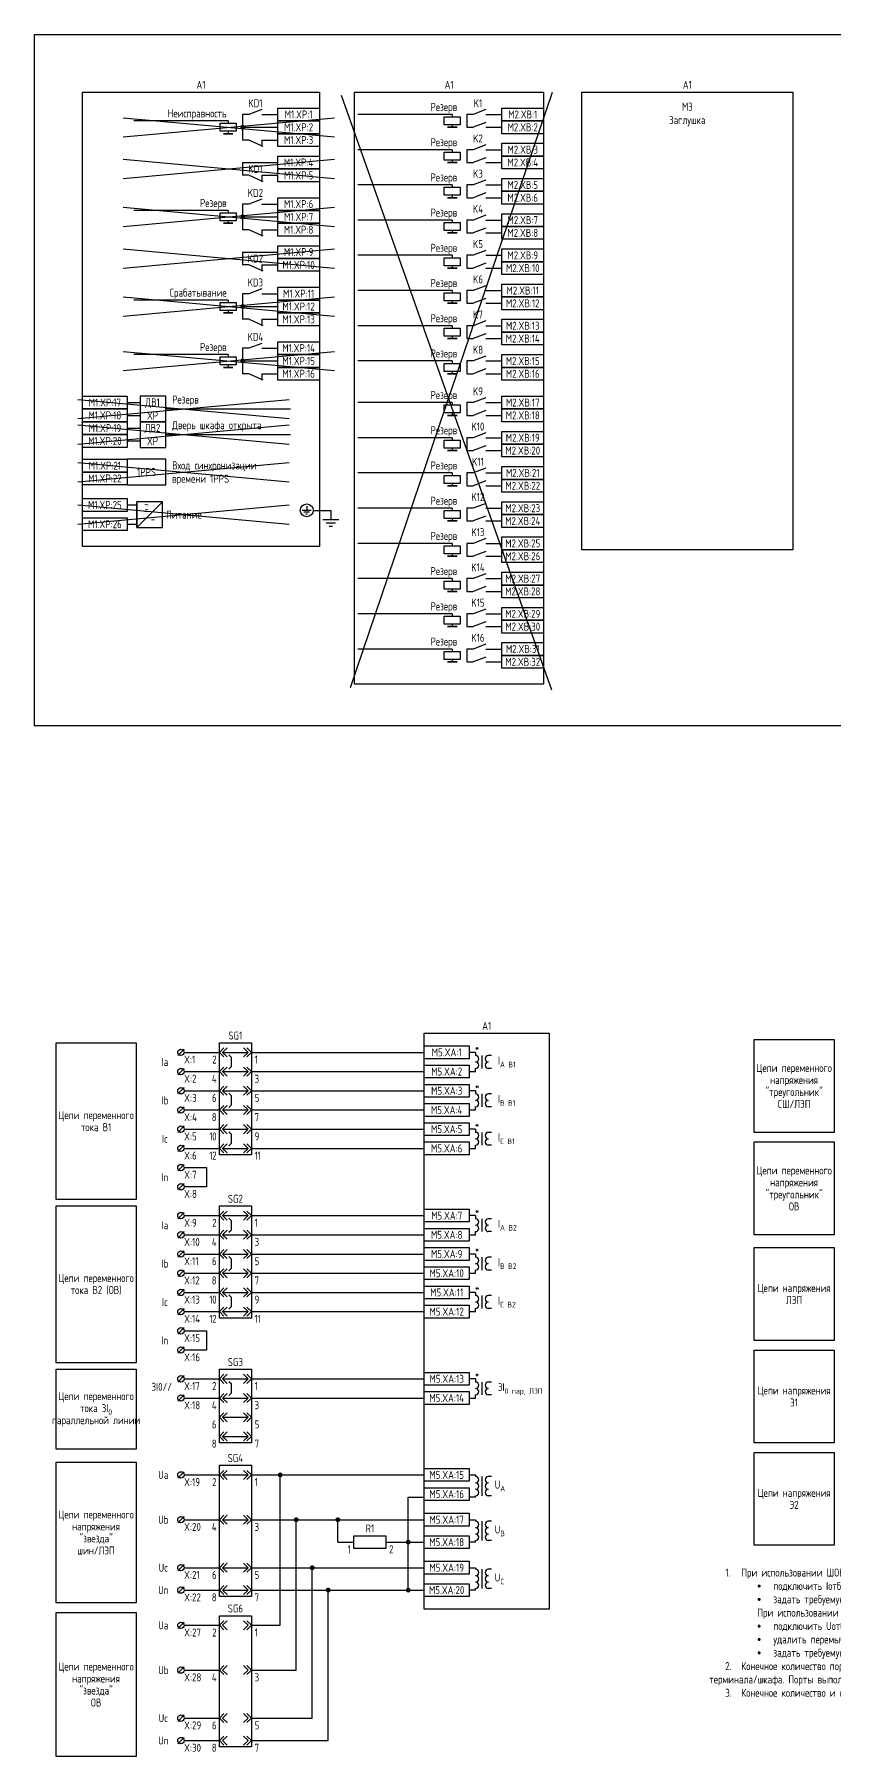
# Model space of a CAD drawing. Header units: millimetres. Extents: x -606 to 1525, y 17 to 584.
# Drawn here: x 19 to 269, y 46 to 584 of the extents above; entities that cross this region are included whole.
import ezdxf

# ---------------------------------------------------------------- set-up
doc = ezdxf.new("R2010")
doc.units = ezdxf.units.MM
doc.styles.add('Gost_type_A', font='GOST_A.TTF')

# ---------------------------------------------------------------- blocks, each defined once
blk = doc.blocks.new('БИ_разъем')
for p, q in [((0, 0), (1.41, 1.41)), ((0, 0), (1.41, 1.41)), ((0, 0), (1.41, -1.41)), ((0, 0), (1.41, -1.41)), ((1, 0), (2.41, 1.41)), ((1, 0), (2.41, -1.41)), ((1, 0), (9, 0)), ((9, 0), (7.59, 1.41)), ((9, 0), (7.59, -1.41)), ((10, 0), (8.59, 1.41)), ((10, 0), (8.59, 1.41)), ((10, 0), (8.59, -1.41)), ((10, 0), (8.59, -1.41))]:
    blk.add_line(p, q)
blk = doc.blocks.new('БИ_перемычка')
for p, q in [((2.97, -0.79), (3.67, -1.5)), ((2.97, -5.21), (3.67, -4.5)), ((3.67, -1.5), (3.67, -4.5))]:
    blk.add_line(p, q)
blk = doc.blocks.new('POINT')
at = {"const_width": 0.75}
blk.add_lwpolyline([(-0.375, 0, 1), (0.375, 0, 1)], format="xyb", close=True, dxfattribs=at)
blk = doc.blocks.new('БИ_разъем_холост')
for p, q in [((0, 0), (1.41, 1.41)), ((0, 0), (1.41, 1.41)), ((0, 0), (1.41, -1.41)), ((0, 0), (1.41, -1.41)), ((1, 0), (2.41, 1.41)), ((1, 0), (2.41, 1.41)), ((1, 0), (2.41, -1.41)), ((1, 0), (2.41, -1.41)), ((9, 0), (7.59, 1.41)), ((9, 0), (7.59, 1.41)), ((9, 0), (7.59, -1.41)), ((9, 0), (7.59, -1.41)), ((10, 0), (8.59, 1.41)), ((10, 0), (8.59, 1.41)), ((10, 0), (8.59, -1.41)), ((10, 0), (8.59, -1.41))]:
    blk.add_line(p, q)

msp = doc.modelspace()

# ---------------------------------------------------------------- linework, layer by layer
at = {"color": 114, "true_color": 0x139b48}
for p, q in [((115, 565), (180.68, 379.24)), ((118, 380), (181, 566)), ((47, 545), (113, 539)), ((47, 539), (113, 545)), ((47, 530), (113, 524)), ((47, 524), (113, 530)), ((47, 517), (113, 511)), ((47, 511), (113, 517)), ((32.78, 470), (98.78, 464)), ((32.78, 464), (98.78, 470)), ((32.78, 450.28), (98.78, 444.28)), ((32.78, 444.28), (98.78, 450.28))]:
    msp.add_line(p, q, dxfattribs=at)
at = {"ltscale": 4.32}
for p, q in [((90.25, 560.5), (86.25, 559)), ((160.25, 560.5), (156.25, 559)), ((160.25, 556.5), (156.25, 555)), ((90.64, 549), (86.25, 551)), ((160.25, 549.5), (156.25, 548)), ((160.25, 545.5), (156.25, 544)), ((90.64, 538), (86.25, 540)), ((160.25, 538.5), (156.25, 537)), ((160.25, 534.5), (156.25, 533)), ((90.25, 532.5), (86.25, 531)), ((160.25, 527.5), (156.25, 526)), ((90.64, 521), (86.25, 523)), ((160.25, 523.5), (156.25, 522)), ((160.25, 516.5), (156.25, 515)), ((90.64, 510), (86.25, 512)), ((160.25, 512.5), (156.25, 511)), ((90.25, 504.5), (86.25, 503)), ((160.25, 505.5), (156.25, 504)), ((160.25, 501.5), (156.25, 500)), ((90.64, 493), (86.25, 495)), ((160.25, 494.5), (156.25, 493)), ((160.25, 490.5), (156.25, 489)), ((90.25, 487.5), (86.25, 486)), ((160.25, 483.5), (156.25, 482)), ((160.25, 479.5), (156.25, 478)), ((90.64, 476), (86.25, 478)), ((160.25, 470.5), (156.25, 469)), ((160.25, 466.5), (156.25, 465)), ((160.25, 459.5), (156.25, 458)), ((160.25, 455.5), (156.25, 454)), ((160.25, 448.5), (156.25, 447)), ((160.25, 444.5), (156.25, 443)), ((104.28, 436.6), (104.28, 435.32)), ((160.25, 437.5), (156.25, 436)), ((105.7, 435.32), (102.86, 435.32)), ((105.14, 434.75), (103.43, 434.75)), ((104.57, 434.18), (104, 434.18)), ((114.32, 432.32), (109.32, 432.32)), ((113.32, 431.32), (110.32, 431.32)), ((111.82, 435.32), (111.82, 432.32)), ((160.25, 433.5), (156.25, 432)), ((112.32, 430.32), (111.32, 430.32)), ((160.25, 426.5), (156.25, 425)), ((160.25, 422.5), (156.25, 421)), ((160.25, 415.5), (156.25, 414)), ((160.25, 411.5), (156.25, 410)), ((160.25, 404.5), (156.25, 403)), ((160.25, 400.5), (156.25, 399)), ((160.25, 393.5), (156.25, 392)), ((160.25, 389.5), (156.25, 388))]:
    msp.add_line(p, q, dxfattribs=at)
at = {"color": 6}
for p, q in [((47, 558), (113, 552)), ((47, 552), (113, 558)), ((47, 502), (113, 496)), ((47, 496), (113, 502)), ((47, 485), (113, 479)), ((47, 479), (113, 485)), ((32.78, 462), (98.78, 456)), ((32.78, 456), (98.78, 462)), ((32.78, 437), (98.78, 431)), ((32.78, 431), (98.78, 437))]:
    msp.add_line(p, q, dxfattribs=at)
for p, q in [((79.75, 557), (50.25, 557)), ((79.75, 557), (79.75, 556.25)), ((149.75, 559), (120.25, 559)), ((149.75, 559), (149.75, 558.25)), ((149.75, 555.75), (149.75, 555)), ((79.75, 553.75), (79.75, 553)), ((90.25, 551), (90.25, 549)), ((84.25, 544), (84.25, 540)), ((149.75, 548), (120.25, 548)), ((149.75, 548), (149.75, 547.25)), ((149.75, 544.75), (149.75, 544)), ((90.25, 540), (90.25, 538)), ((149.75, 537), (120.25, 537)), ((149.75, 537), (149.75, 536.25)), ((149.75, 533.75), (149.75, 533)), ((79.75, 529), (50.25, 529)), ((79.75, 529), (79.75, 528.25)), ((79.75, 525.75), (79.75, 525)), ((90.25, 523), (90.25, 521)), ((149.75, 526), (120.25, 526)), ((149.75, 526), (149.75, 525.25)), ((149.75, 522.75), (149.75, 522)), ((84.25, 516), (84.25, 512)), ((90.25, 512), (90.25, 510)), ((149.75, 515), (120.25, 515)), ((149.75, 515), (149.75, 514.25)), ((149.75, 511.75), (149.75, 511)), ((79.75, 501), (50.25, 501)), ((79.75, 501), (79.75, 500.25)), ((149.75, 504), (120.25, 504)), ((149.75, 504), (149.75, 503.25)), ((149.75, 500.75), (149.75, 500)), ((79.75, 497.75), (79.75, 497)), ((90.25, 495), (90.25, 493)), ((149.75, 493), (120.25, 493)), ((149.75, 493), (149.75, 492.25)), ((149.75, 489.75), (149.75, 489)), ((79.75, 484), (50.25, 484)), ((79.75, 484), (79.75, 483.25)), ((79.75, 480.75), (79.75, 480)), ((149.75, 482), (120.25, 482)), ((149.75, 482), (149.75, 481.25)), ((90.25, 478), (90.25, 476)), ((149.75, 478.75), (149.75, 478)), ((48.25, 469), (52.25, 469)), ((149.75, 469), (120.25, 469)), ((149.75, 469), (149.75, 468.25)), ((48.25, 465), (52.25, 465)), ((60.25, 467), (99.25, 467)), ((149.75, 465.75), (149.75, 465)), ((48.25, 461), (52.25, 461)), ((60.25, 459), (99.25, 459)), ((149.75, 458), (120.25, 458)), ((149.75, 458), (149.75, 457.25)), ((48.25, 457), (52.25, 457)), ((149.75, 454.75), (149.75, 454)), ((149.75, 447), (120.25, 447)), ((149.75, 447), (149.75, 446.25)), ((149.75, 443.75), (149.75, 443)), ((51.25, 430), (51.25, 438)), ((51.25, 430), (59.25, 438)), ((149.75, 436), (120.25, 436)), ((149.75, 436), (149.75, 435.25)), ((106.3, 435.32), (111.82, 435.32)), ((149.75, 432.75), (149.75, 432)), ((149.75, 425), (120.25, 425)), ((149.75, 425), (149.75, 424.25)), ((149.75, 421.75), (149.75, 421)), ((149.75, 414), (120.25, 414)), ((149.75, 414), (149.75, 413.25)), ((149.75, 410.75), (149.75, 410)), ((149.75, 403), (120.25, 403)), ((149.75, 403), (149.75, 402.25)), ((149.75, 399.75), (149.75, 399)), ((149.75, 392), (120.25, 392)), ((149.75, 392), (149.75, 391.25)), ((149.75, 388.75), (149.75, 388)), ((66, 267), (64, 265)), ((157, 266), (155, 266)), ((66, 261), (64, 259)), ((155, 260), (157, 260)), ((66, 255), (64, 253)), ((157, 254), (155, 254)), ((66, 249), (64, 247)), ((155, 248), (157, 248)), ((66, 243), (64, 241)), ((66, 237), (64, 235)), ((157, 242), (155, 242)), ((155, 236), (157, 236)), ((66, 231), (64, 229)), ((66, 225), (64, 223)), ((66, 216), (64, 214)), ((66, 210), (64, 208)), ((157, 215), (155, 215)), ((155, 209), (157, 209)), ((66, 204), (64, 202)), ((157, 203), (155, 203)), ((66, 198), (64, 196)), ((155, 197), (157, 197)), ((66, 192), (64, 190)), ((157, 191), (155, 191)), ((66, 186), (64, 184)), ((155, 185), (157, 185)), ((66, 180), (64, 178)), ((66, 174), (64, 172)), ((66, 165), (64, 163)), ((157, 164), (155, 164)), ((66, 159), (64, 157)), ((155, 158), (157, 158)), ((66, 135), (64, 133)), ((96, 87), (96, 134)), ((136, 98), (136, 127)), ((136, 127), (141, 127)), ((66, 121), (64, 119)), ((101, 73), (101, 120)), ((114, 113), (114, 120)), ((114, 113), (119, 113)), ((129, 113), (141, 113)), ((66, 106), (64, 104)), ((106, 58), (106, 105)), ((66, 99), (64, 97)), ((111, 51), (111, 98)), ((66, 88), (64, 86)), ((87, 87), (96, 87)), ((66, 74), (64, 72)), ((87, 73), (101, 73)), ((66, 59), (64, 57)), ((87, 58), (106, 58)), ((66, 52), (64, 50)), ((87, 51), (111, 51))]:
    msp.add_line(p, q)
at = {"ltscale": 1.08}
for p, q in [((86.25, 559), (84.25, 559)), ((84.25, 559), (84.25, 551)), ((84.25, 555), (95.25, 555)), ((90.25, 559), (95.25, 559)), ((156.25, 559), (154.25, 559)), ((154.25, 559), (154.25, 555)), ((154.25, 555), (156.25, 555)), ((160.25, 559), (165.25, 559)), ((160.25, 555), (165.25, 555)), ((86.25, 551), (84.25, 551)), ((90.25, 551), (95.25, 551)), ((84.25, 544), (95.25, 544)), ((156.25, 548), (154.25, 548)), ((154.25, 548), (154.25, 544)), ((154.25, 544), (156.25, 544)), ((160.25, 548), (165.25, 548)), ((160.25, 544), (165.25, 544)), ((86.25, 540), (84.25, 540)), ((90.25, 540), (95.25, 540)), ((156.25, 537), (154.25, 537)), ((154.25, 537), (154.25, 533)), ((154.25, 533), (156.25, 533)), ((160.25, 537), (165.25, 537)), ((160.25, 533), (165.25, 533)), ((86.25, 531), (84.25, 531)), ((84.25, 531), (84.25, 523)), ((90.25, 531), (95.25, 531)), ((84.25, 527), (95.25, 527)), ((86.25, 523), (84.25, 523)), ((90.25, 523), (95.25, 523)), ((156.25, 526), (154.25, 526)), ((154.25, 526), (154.25, 522)), ((154.25, 522), (156.25, 522)), ((160.25, 526), (165.25, 526)), ((160.25, 522), (165.25, 522)), ((84.25, 516), (95.25, 516)), ((86.25, 512), (84.25, 512)), ((90.25, 512), (95.25, 512)), ((156.25, 515), (154.25, 515)), ((154.25, 515), (154.25, 511)), ((160.25, 515), (165.25, 515)), ((154.25, 511), (156.25, 511)), ((160.25, 511), (165.25, 511)), ((86.25, 503), (84.25, 503)), ((84.25, 503), (84.25, 495)), ((90.25, 503), (95.25, 503)), ((156.25, 504), (154.25, 504)), ((154.25, 504), (154.25, 500)), ((160.25, 504), (165.25, 504)), ((84.25, 499), (95.25, 499)), ((86.25, 495), (84.25, 495)), ((90.25, 495), (95.25, 495)), ((154.25, 500), (156.25, 500)), ((160.25, 500), (165.25, 500)), ((156.25, 493), (154.25, 493)), ((154.25, 493), (154.25, 489)), ((160.25, 493), (165.25, 493)), ((86.25, 486), (84.25, 486)), ((84.25, 486), (84.25, 478)), ((90.25, 486), (95.25, 486)), ((154.25, 489), (156.25, 489)), ((160.25, 489), (165.25, 489)), ((84.25, 482), (95.25, 482)), ((156.25, 482), (154.25, 482)), ((154.25, 482), (154.25, 478)), ((160.25, 482), (165.25, 482)), ((86.25, 478), (84.25, 478)), ((90.25, 478), (95.25, 478)), ((154.25, 478), (156.25, 478)), ((160.25, 478), (165.25, 478)), ((156.25, 469), (154.25, 469)), ((154.25, 469), (154.25, 465)), ((160.25, 469), (165.25, 469)), ((154.25, 465), (156.25, 465)), ((160.25, 465), (165.25, 465)), ((156.25, 458), (154.25, 458)), ((154.25, 458), (154.25, 454)), ((160.25, 458), (165.25, 458)), ((154.25, 454), (156.25, 454)), ((160.25, 454), (165.25, 454)), ((156.25, 447), (154.25, 447)), ((154.25, 447), (154.25, 443)), ((160.25, 447), (165.25, 447)), ((154.25, 443), (156.25, 443)), ((160.25, 443), (165.25, 443)), ((156.25, 436), (154.25, 436)), ((154.25, 436), (154.25, 432)), ((160.25, 436), (165.25, 436)), ((154.25, 432), (156.25, 432)), ((160.25, 432), (165.25, 432)), ((156.25, 425), (154.25, 425)), ((154.25, 425), (154.25, 421)), ((154.25, 421), (156.25, 421)), ((160.25, 425), (165.25, 425)), ((160.25, 421), (165.25, 421)), ((156.25, 414), (154.25, 414)), ((154.25, 414), (154.25, 410)), ((154.25, 410), (156.25, 410)), ((160.25, 414), (165.25, 414)), ((160.25, 410), (165.25, 410)), ((156.25, 403), (154.25, 403)), ((154.25, 403), (154.25, 399)), ((154.25, 399), (156.25, 399)), ((160.25, 403), (165.25, 403)), ((160.25, 399), (165.25, 399)), ((156.25, 392), (154.25, 392)), ((154.25, 392), (154.25, 388)), ((154.25, 388), (156.25, 388)), ((160.25, 392), (165.25, 392)), ((160.25, 388), (165.25, 388))]:
    msp.add_line(p, q, dxfattribs=at)
at = {"ltscale": 4}
for p, q in [((48.25, 437), (51.25, 437)), ((48.25, 431), (51.25, 431)), ((157, 266), (157, 265)), ((157, 265.5), (157, 265)), ((159, 265), (159, 261)), ((159, 265), (159, 261)), ((162, 265), (161, 265)), ((162, 265), (161, 265)), ((157, 260), (157, 261)), ((162, 261), (161, 261)), ((162, 261), (161, 261)), ((157, 254), (157, 253)), ((157, 253.5), (157, 253)), ((159, 253), (159, 249)), ((159, 253), (159, 249)), ((162, 253), (161, 253)), ((162, 253), (161, 253)), ((157, 248), (157, 249)), ((162, 249), (161, 249)), ((162, 249), (161, 249)), ((157, 242), (157, 241)), ((157, 241.5), (157, 241)), ((157, 236), (157, 237)), ((159, 241), (159, 237)), ((159, 241), (159, 237)), ((162, 241), (161, 241)), ((162, 241), (161, 241)), ((162, 237), (161, 237)), ((162, 237), (161, 237)), ((157, 215), (157, 214)), ((157, 214.5), (157, 214)), ((157, 209), (157, 210)), ((159, 214), (159, 210)), ((159, 214), (159, 210)), ((162, 214), (161, 214)), ((162, 214), (161, 214)), ((162, 210), (161, 210)), ((162, 210), (161, 210)), ((157, 203), (157, 202)), ((157, 202.5), (157, 202)), ((159, 202), (159, 198)), ((159, 202), (159, 198)), ((162, 202), (161, 202)), ((162, 202), (161, 202)), ((157, 197), (157, 198)), ((162, 198), (161, 198)), ((162, 198), (161, 198)), ((157, 191), (157, 190)), ((157, 190.5), (157, 190)), ((159, 190), (159, 186)), ((159, 190), (159, 186)), ((162, 190), (161, 190)), ((162, 190), (161, 190)), ((157, 185), (157, 186)), ((162, 186), (161, 186)), ((162, 186), (161, 186)), ((157, 164), (157, 163)), ((157, 163.5), (157, 163)), ((159, 163), (159, 159)), ((159, 163), (159, 159)), ((162, 163), (161, 163)), ((162, 163), (161, 163)), ((157, 158), (157, 159)), ((162, 159), (161, 159)), ((162, 159), (161, 159)), ((155, 134), (157, 134)), ((157, 134), (157, 133.5)), ((157, 134), (157, 133.5)), ((159, 133.5), (159, 129.5)), ((159, 131.5), (159, 127.5)), ((162, 133.5), (161, 133.5)), ((157, 127), (155, 127)), ((157, 127), (157, 127.5)), ((162, 127.5), (161, 127.5)), ((155, 120), (157, 120)), ((157, 120), (157, 119.5)), ((157, 120), (157, 119.5)), ((159, 119.5), (159, 115.5)), ((162, 119.5), (161, 119.5)), ((157, 113), (155, 113)), ((157, 113), (157, 113.5)), ((159, 117.5), (159, 113.5)), ((162, 113.5), (161, 113.5)), ((155, 105), (157, 105)), ((157, 105), (157, 104.5)), ((157, 105), (157, 104.5)), ((159, 104.5), (159, 100.5)), ((159, 102.5), (159, 98.5)), ((162, 104.5), (161, 104.5)), ((157, 98), (155, 98)), ((157, 98), (157, 98.5)), ((162, 98.5), (161, 98.5))]:
    msp.add_line(p, q, dxfattribs=at)
at = {"lineweight": 25}
for p, q in [((66, 266), (77, 266)), ((87, 266), (141, 266)), ((66, 260), (76.83, 260)), ((87, 260), (141, 260)), ((66, 254), (76.83, 254)), ((87, 254), (141, 254)), ((66, 248), (76.83, 248)), ((87, 248), (141, 248)), ((66, 242), (76.83, 242)), ((87, 242), (141, 242)), ((66, 236), (76.83, 236)), ((87, 236), (141, 236)), ((66, 230), (73, 230)), ((73, 230), (73, 224)), ((73, 224), (66, 224)), ((66, 215), (77, 215)), ((87, 215), (141, 215)), ((66, 209), (76.83, 209)), ((87, 209), (141, 209)), ((66, 203), (76.83, 203)), ((87, 203), (141, 203)), ((66, 197), (76.83, 197)), ((87, 197), (141, 197)), ((66, 191), (76.83, 191)), ((87, 191), (141, 191)), ((66, 185), (76.83, 185)), ((87, 185), (141, 185)), ((66, 179), (73, 179)), ((73, 179), (73, 173)), ((73, 173), (66, 173)), ((66, 164), (77, 164)), ((87, 164), (141, 164)), ((66, 158), (77, 158)), ((87, 158), (141, 158)), ((66, 134), (77, 134)), ((87, 134), (141, 134)), ((66, 120), (77, 120)), ((87, 120), (141, 120)), ((66, 105), (77, 105)), ((87, 105), (141, 105)), ((66, 98), (77, 98)), ((87, 98), (141, 98)), ((66, 87), (77, 87)), ((66, 73), (77, 73)), ((66, 58), (77, 58)), ((66, 51), (77, 51))]:
    msp.add_line(p, q, dxfattribs=at)
for points in [[(19.25, 584), (576.32, 584), (576.32, 368), (19.25, 368)], [(34.25, 566), (108.25, 566), (108.25, 424), (34.25, 424)], [(119.25, 566), (178.25, 566), (178.25, 381), (119.25, 381)], [(190.15, 566), (256.15, 566), (256.15, 423), (190.15, 423)], [(95.25, 561), (108.25, 561), (108.25, 557), (95.25, 557)], [(165.25, 561), (178.25, 561), (178.25, 557), (165.25, 557)], [(82.25, 556.25), (82.25, 553.75), (77.25, 553.75), (77.25, 556.25)], [(95.25, 557), (108.25, 557), (108.25, 553), (95.25, 553)], [(152.25, 558.25), (152.25, 555.75), (147.25, 555.75), (147.25, 558.25)], [(151.25, 555), (148.25, 555)], [(165.25, 557), (178.25, 557), (178.25, 553), (165.25, 553)], [(81.25, 553), (78.25, 553)], [(95.25, 553), (108.25, 553), (108.25, 549), (95.25, 549)], [(165.25, 550), (178.25, 550), (178.25, 546), (165.25, 546)], [(95.25, 546), (108.25, 546), (108.25, 542), (95.25, 542)], [(152.25, 547.25), (152.25, 544.75), (147.25, 544.75), (147.25, 547.25)], [(151.25, 544), (148.25, 544)], [(165.25, 546), (178.25, 546), (178.25, 542), (165.25, 542)], [(95.25, 542), (108.25, 542), (108.25, 538), (95.25, 538)], [(165.25, 539), (178.25, 539), (178.25, 535), (165.25, 535)], [(95.25, 533), (108.25, 533), (108.25, 529), (95.25, 529)], [(152.25, 536.25), (152.25, 533.75), (147.25, 533.75), (147.25, 536.25)], [(151.25, 533), (148.25, 533)], [(165.25, 535), (178.25, 535), (178.25, 531), (165.25, 531)], [(82.25, 528.25), (82.25, 525.75), (77.25, 525.75), (77.25, 528.25)], [(95.25, 529), (108.25, 529), (108.25, 525), (95.25, 525)], [(165.25, 528), (178.25, 528), (178.25, 524), (165.25, 524)], [(81.25, 525), (78.25, 525)], [(95.25, 525), (108.25, 525), (108.25, 521), (95.25, 521)], [(152.25, 525.25), (152.25, 522.75), (147.25, 522.75), (147.25, 525.25)], [(151.25, 522), (148.25, 522)], [(165.25, 524), (178.25, 524), (178.25, 520), (165.25, 520)], [(95.25, 518), (108.25, 518), (108.25, 514), (95.25, 514)], [(165.25, 517), (178.25, 517), (178.25, 513), (165.25, 513)], [(95.25, 514), (108.25, 514), (108.25, 510), (95.25, 510)], [(152.25, 514.25), (152.25, 511.75), (147.25, 511.75), (147.25, 514.25)], [(165.25, 513), (178.25, 513), (178.25, 509), (165.25, 509)], [(151.25, 511), (148.25, 511)], [(165.25, 506), (178.25, 506), (178.25, 502), (165.25, 502)], [(95.25, 505), (108.25, 505), (108.25, 501), (95.25, 501)], [(95.25, 501), (108.25, 501), (108.25, 497), (95.25, 497)], [(152.25, 503.25), (152.25, 500.75), (147.25, 500.75), (147.25, 503.25)], [(165.25, 502), (178.25, 502), (178.25, 498), (165.25, 498)], [(82.25, 500.25), (82.25, 497.75), (77.25, 497.75), (77.25, 500.25)], [(81.25, 497), (78.25, 497)], [(95.25, 497), (108.25, 497), (108.25, 493), (95.25, 493)], [(151.25, 500), (148.25, 500)], [(165.25, 495), (178.25, 495), (178.25, 491), (165.25, 491)], [(152.25, 492.25), (152.25, 489.75), (147.25, 489.75), (147.25, 492.25)], [(165.25, 491), (178.25, 491), (178.25, 487), (165.25, 487)], [(95.25, 488), (108.25, 488), (108.25, 484), (95.25, 484)], [(151.25, 489), (148.25, 489)], [(82.25, 483.25), (82.25, 480.75), (77.25, 480.75), (77.25, 483.25)], [(81.25, 480), (78.25, 480)], [(95.25, 484), (108.25, 484), (108.25, 480), (95.25, 480)], [(95.25, 480), (108.25, 480), (108.25, 476), (95.25, 476)], [(152.25, 481.25), (152.25, 478.75), (147.25, 478.75), (147.25, 481.25)], [(165.25, 484), (178.25, 484), (178.25, 480), (165.25, 480)], [(165.25, 480), (178.25, 480), (178.25, 476), (165.25, 476)], [(151.25, 478), (148.25, 478)], [(34.25, 471), (48.25, 471), (48.25, 467), (34.25, 467)], [(152.25, 468.25), (152.25, 465.75), (147.25, 465.75), (147.25, 468.25)], [(165.25, 471), (178.25, 471), (178.25, 467), (165.25, 467)], [(34.25, 467), (48.25, 467), (48.25, 463), (34.25, 463)], [(34.25, 463), (48.25, 463), (48.25, 459), (34.25, 459)], [(151.25, 465), (148.25, 465)], [(165.25, 467), (178.25, 467), (178.25, 463), (165.25, 463)], [(34.25, 459), (48.25, 459), (48.25, 455), (34.25, 455)], [(165.25, 460), (178.25, 460), (178.25, 456), (165.25, 456)], [(152.25, 457.25), (152.25, 454.75), (147.25, 454.75), (147.25, 457.25)], [(151.25, 454), (148.25, 454)], [(165.25, 456), (178.25, 456), (178.25, 452), (165.25, 452)], [(34.25, 451.28), (48.25, 451.28), (48.25, 447.28), (34.25, 447.28)], [(34.25, 447.28), (48.25, 447.28), (48.25, 443.28), (34.25, 443.28)], [(165.25, 449), (178.25, 449), (178.25, 445), (165.25, 445)], [(152.25, 446.25), (152.25, 443.75), (147.25, 443.75), (147.25, 446.25)], [(151.25, 443), (148.25, 443)], [(165.25, 445), (178.25, 445), (178.25, 441), (165.25, 441)], [(34.25, 439), (48.25, 439), (48.25, 435), (34.25, 435)], [(165.25, 438), (178.25, 438), (178.25, 434), (165.25, 434)], [(34.25, 433), (48.25, 433), (48.25, 429), (34.25, 429)], [(152.25, 435.25), (152.25, 432.75), (147.25, 432.75), (147.25, 435.25)], [(151.25, 432), (148.25, 432)], [(165.25, 434), (178.25, 434), (178.25, 430), (165.25, 430)], [(165.25, 427), (178.25, 427), (178.25, 423), (165.25, 423)], [(152.25, 424.25), (152.25, 421.75), (147.25, 421.75), (147.25, 424.25)], [(151.25, 421), (148.25, 421)], [(165.25, 423), (178.25, 423), (178.25, 419), (165.25, 419)], [(165.25, 416), (178.25, 416), (178.25, 412), (165.25, 412)], [(152.25, 413.25), (152.25, 410.75), (147.25, 410.75), (147.25, 413.25)], [(151.25, 410), (148.25, 410)], [(165.25, 412), (178.25, 412), (178.25, 408), (165.25, 408)], [(165.25, 405), (178.25, 405), (178.25, 401), (165.25, 401)], [(152.25, 402.25), (152.25, 399.75), (147.25, 399.75), (147.25, 402.25)], [(151.25, 399), (148.25, 399)], [(165.25, 401), (178.25, 401), (178.25, 397), (165.25, 397)], [(165.25, 394), (178.25, 394), (178.25, 390), (165.25, 390)], [(152.25, 391.25), (152.25, 388.75), (147.25, 388.75), (147.25, 391.25)], [(151.25, 388), (148.25, 388)], [(165.25, 390), (178.25, 390), (178.25, 386), (165.25, 386)], [(141, 272), (180, 272), (180, 92), (141, 92)], [(141, 268), (155, 268), (155, 264), (141, 264)], [(141, 262), (155, 262), (155, 258), (141, 258)], [(141, 256), (155, 256), (155, 252), (141, 252)], [(141, 250), (155, 250), (155, 246), (141, 246)], [(141, 244), (155, 244), (155, 240), (141, 240)], [(141, 238), (155, 238), (155, 234), (141, 234)], [(141, 217), (155, 217), (155, 213), (141, 213)], [(141, 211), (155, 211), (155, 207), (141, 207)], [(141, 205), (155, 205), (155, 201), (141, 201)], [(141, 199), (155, 199), (155, 195), (141, 195)], [(141, 193), (155, 193), (155, 189), (141, 189)], [(141, 187), (155, 187), (155, 183), (141, 183)], [(141, 166), (155, 166), (155, 162), (141, 162)], [(141, 160), (155, 160), (155, 156), (141, 156)], [(141, 136), (155, 136), (155, 132), (141, 132)], [(141, 130), (155, 130), (155, 126), (141, 126)], [(141, 122), (155, 122), (155, 118), (141, 118)], [(119, 115), (129, 115), (129, 111), (119, 111)], [(141, 115), (155, 115), (155, 111), (141, 111)], [(141, 107), (155, 107), (155, 103), (141, 103)], [(141, 100), (155, 100), (155, 96), (141, 96)]]:
    msp.add_lwpolyline(points, close=True)
at = {"ltscale": 4}
for points in [[(52.25, 463), (60.25, 463), (60.25, 471), (52.25, 471)], [(52.25, 455), (60.25, 455), (60.25, 463), (52.25, 463)], [(48.25, 443.28), (60.25, 443.28), (60.25, 451.28), (48.25, 451.28)], [(51.25, 430), (59.25, 430), (59.25, 438), (51.25, 438)]]:
    msp.add_lwpolyline(points, close=True, dxfattribs=at)
at = {"lineweight": 25}
for points in [[(269, 241), (244, 241), (244, 270), (269, 270)], [(51, 220), (26, 220), (26, 269), (51, 269)], [(77, 269), (87, 269), (87, 234), (77, 234)], [(269, 209), (244, 209), (244, 238), (269, 238)], [(51, 169), (26, 169), (26, 218), (51, 218)], [(77, 218), (87, 218), (87, 183), (77, 183)], [(269, 176), (244, 176), (244, 205), (269, 205)], [(269, 144), (244, 144), (244, 173), (269, 173)], [(51, 142), (26, 142), (26, 167), (51, 167)], [(77, 167), (87, 167), (87, 144), (77, 144)], [(269, 112), (244, 112), (244, 141), (269, 141)], [(51, 94), (26, 94), (26, 138), (51, 138)], [(77, 137), (87, 137), (87, 96), (77, 96)], [(51, 46), (26, 46), (26, 91), (51, 91)], [(77, 90), (87, 90), (87, 49), (77, 49)]]:
    msp.add_lwpolyline(points, close=True, dxfattribs=at)
for centre, radius in [((104.28, 435.32), 2.02), ((65, 266), 1), ((65, 260), 1), ((65, 254), 1), ((65, 248), 1), ((65, 242), 1), ((65, 236), 1), ((65, 230), 1), ((65, 224), 1), ((65, 215), 1), ((65, 209), 1), ((65, 203), 1), ((65, 197), 1), ((65, 191), 1), ((65, 185), 1), ((65, 179), 1), ((65, 173), 1), ((65, 164), 1), ((65, 158), 1), ((65, 134), 1), ((65, 120), 1), ((65, 105), 1), ((65, 98), 1), ((65, 87), 1), ((65, 73), 1), ((65, 58), 1), ((65, 51), 1)]:
    msp.add_circle(centre, radius)
at = {"ltscale": 4}
for centre, start, end in [((157, 264), 270, 90), ((157, 264), 270, 90), ((161, 264), 90, 270), ((161, 264), 90, 270), ((157, 262), 270, 90), ((157, 262), 270, 90), ((161, 262), 90, 270), ((161, 262), 90, 270), ((157, 252), 270, 90), ((157, 252), 270, 90), ((161, 252), 90, 270), ((161, 252), 90, 270), ((157, 250), 270, 90), ((157, 250), 270, 90), ((161, 250), 90, 270), ((161, 250), 90, 270), ((157, 240), 270, 90), ((157, 240), 270, 90), ((157, 238), 270, 90), ((157, 238), 270, 90), ((161, 240), 90, 270), ((161, 240), 90, 270), ((161, 238), 90, 270), ((161, 238), 90, 270), ((157, 213), 270, 90), ((157, 213), 270, 90), ((157, 211), 270, 90), ((157, 211), 270, 90), ((161, 213), 90, 270), ((161, 213), 90, 270), ((161, 211), 90, 270), ((161, 211), 90, 270), ((157, 201), 270, 90), ((157, 201), 270, 90), ((157, 199), 270, 90), ((157, 199), 270, 90), ((161, 201), 90, 270), ((161, 201), 90, 270), ((161, 199), 90, 270), ((161, 199), 90, 270), ((157, 189), 270, 90), ((157, 189), 270, 90), ((161, 189), 90, 270), ((161, 189), 90, 270), ((157, 187), 270, 90), ((157, 187), 270, 90), ((161, 187), 90, 270), ((161, 187), 90, 270), ((157, 162), 270, 90), ((157, 162), 270, 90), ((161, 162), 90, 270), ((161, 162), 90, 270), ((157, 160), 270, 90), ((157, 160), 270, 90), ((161, 160), 90, 270), ((161, 160), 90, 270), ((157, 132.5), 270, 90), ((157, 130.5), 270, 90), ((157, 128.5), 270, 90), ((161, 132.5), 90, 270), ((161, 132.5), 90, 270), ((161, 130.5), 90, 270), ((161, 130.5), 90, 270), ((161, 128.5), 90, 270), ((157, 118.5), 270, 90), ((161, 118.5), 90, 270), ((161, 118.5), 90, 270), ((157, 116.5), 270, 90), ((157, 114.5), 270, 90), ((161, 116.5), 90, 270), ((161, 116.5), 90, 270), ((161, 114.5), 90, 270), ((157, 103.5), 270, 90), ((157, 101.5), 270, 90), ((161, 103.5), 90, 270), ((161, 103.5), 90, 270), ((161, 101.5), 90, 270), ((161, 101.5), 90, 270), ((157, 99.5), 270, 90), ((161, 99.5), 90, 270)]:
    msp.add_arc(centre, 1, start, end, dxfattribs=at)

# ---------------------------------------------------------------- block references
for name, p in [('POINT', (84.25, 555)), ('POINT', (84.25, 527)), ('POINT', (84.25, 499)), ('POINT', (84.25, 482)), ('POINT', (96, 134)), ('POINT', (101, 120)), ('POINT', (114, 120)), ('POINT', (136, 113)), ('POINT', (106, 105)), ('POINT', (111, 98)), ('POINT', (136, 98)), ('БИ_разъем_холост', (77, 87)), ('БИ_разъем_холост', (77, 73)), ('БИ_разъем_холост', (77, 58)), ('БИ_разъем_холост', (77, 51))]:
    msp.add_blockref(name, p)
at = {"lineweight": 25}
for name, p in [('БИ_разъем', (77, 266)), ('БИ_перемычка', (77, 266)), ('БИ_разъем', (77, 260)), ('БИ_разъем', (77, 254)), ('БИ_перемычка', (77, 254)), ('БИ_разъем', (77, 248)), ('БИ_разъем', (77, 242)), ('БИ_разъем', (77, 236)), ('БИ_перемычка', (77, 242)), ('БИ_разъем', (77, 215)), ('БИ_разъем', (77, 209)), ('БИ_перемычка', (77, 215)), ('БИ_разъем', (77, 203)), ('БИ_перемычка', (77, 203)), ('БИ_разъем', (77, 197)), ('БИ_разъем', (77, 191)), ('БИ_перемычка', (77, 191)), ('БИ_разъем', (77, 185)), ('БИ_разъем', (77, 164)), ('БИ_перемычка', (77, 164)), ('БИ_разъем', (77, 158)), ('БИ_разъем', (77, 152)), ('БИ_разъем', (77, 146)), ('БИ_разъем', (77, 134)), ('БИ_разъем', (77, 120)), ('БИ_разъем', (77, 105)), ('БИ_разъем', (77, 98))]:
    msp.add_blockref(name, p, dxfattribs=at)

# ---------------------------------------------------------------- texts
at = {"char_height": 2.5, "style": 'Gost_type_A'}
for s, insert, width, attachment_point, line_spacing_factor in [('A1', (71.25, 567), 74.0002, 8, 0.9), ('A1', (148.75, 567), 59, 8, 0.9), ('A1', (223.15, 567), 66, 8, 0.9), ('Неисправность', (79.25, 559), 37, 6, 0.8), ('Резерв', (79.25, 531), 37, 6, 0.8), ('Срабатывание', (79.25, 503), 37, 6, 0.8), ('Резерв', (79.25, 486), 37, 6, 0.8), ('A1', (160.5, 273), 39, 8, 0.9)]:
    msp.add_mtext(s, dxfattribs=dict(at, insert=insert, width=width, attachment_point=attachment_point, line_spacing_factor=line_spacing_factor))
for s, insert, width, attachment_point in [('KD1', (88.25, 562.5), 8, 5), ('M1.XP:1', (101.75, 559), 13, 5), ('Резерв', (151.25, 561), 31.0015, 6), ('K1', (157.75, 562.5), 5, 5), ('M2.XВ:1', (171.75, 559), 13, 5), ('M3\\PЗаглушка', (223.15, 559), 66, 5), ('M1.XP:2', (101.75, 555), 13, 5), ('M2.XВ:2', (171.75, 555), 13, 5), ('M1.XP:3', (101.75, 551), 13, 5), ('Резерв', (151.25, 550), 31.0015, 6), ('K2', (157.75, 551.5), 5, 5), ('M2.XВ:3', (171.75, 548), 13, 5), ('M1.XP:4', (101.75, 544), 13, 5), ('M2.XВ:4', (171.75, 544), 13, 5), ('KD1', (88.25, 542), 8, 5), ('M1.XP:5', (101.75, 540), 13, 5), ('Резерв', (151.25, 539), 31.0015, 6), ('K3', (157.75, 540.5), 5, 5), ('M2.XВ:5', (171.75, 537), 13, 5), ('KD2', (88.25, 534.5), 8, 5), ('M2.XВ:6', (171.75, 533), 13, 5), ('M1.XP:6', (101.75, 531), 13, 5), ('M1.XP:7', (101.75, 527), 13, 5), ('Резерв', (151.25, 528), 31.0015, 6), ('K4', (157.75, 529.5), 5, 5), ('M2.XВ:7', (171.75, 526), 13, 5), ('M1.XP:8', (101.75, 523), 13, 5), ('M2.XВ:8', (171.75, 522), 13, 5), ('M1.XP:9', (101.75, 516), 13, 5), ('Резерв', (151.25, 517), 31.0015, 6), ('K5', (157.75, 518.5), 5, 5), ('KD2', (88.25, 514), 8, 5), ('M1.XP:10', (101.75, 512), 13, 5), ('M2.XВ:10', (171.75, 511), 13, 5), ('M2.XВ:9', (171.75, 515), 13, 5), ('KD3', (88.25, 506.5), 8, 5), ('Резерв', (151.25, 506), 31.0015, 6), ('K6', (157.75, 507.5), 5, 5), ('M1.XP:11', (101.75, 503), 13, 5), ('M2.XВ:12', (171.75, 500), 13, 5), ('M2.XВ:11', (171.75, 504), 13, 5), ('M1.XP:13', (101.75, 495), 13, 5), ('M1.XP:12', (101.75, 499), 13, 5), ('Резерв', (151.25, 495), 31.0015, 6), ('K7', (157.75, 496.5), 5, 5), ('KD4', (88.25, 489.5), 8, 5), ('M2.XВ:14', (171.75, 489), 13, 5), ('M2.XВ:13', (171.75, 493), 13, 5), ('M1.XP:14', (101.75, 486), 13, 5), ('Резерв', (151.25, 484), 31.0015, 6), ('K8', (157.75, 485.5), 5, 5), ('M1.XP:15', (101.75, 482), 13, 5), ('M1.XP:16', (101.75, 478), 13, 5), ('M2.XВ:15', (171.75, 482), 13, 5), ('M2.XВ:16', (171.75, 478), 13, 5), ('K9', (157.75, 472.5), 5, 5), ('M1.XP:17', (41.25, 469), 14, 5), ('ДВ1 XP', (56.13, 467), 7.7588, 5), ('Резерв', (62.25, 468), 37, 7), ('Резерв', (151.25, 471), 31.0015, 6), ('M2.XВ:17', (171.75, 469), 13, 5), ('M1.XP:18', (41.25, 465), 14, 5), ('Дверь шкафа открыта', (62.25, 460), 37, 7), ('K10', (157.75, 461.5), 5, 5), ('M2.XВ:18', (171.75, 465), 13, 5), ('M1.XP:20', (41.25, 457), 14, 5), ('M1.XP:19', (41.25, 461), 14, 5), ('ДВ2 XP', (56.13, 459), 7.7588, 5), ('Резерв', (151.25, 460), 31.0015, 6), ('M2.XВ:19', (171.75, 458), 13, 5), ('M2.XВ:20', (171.75, 454), 13, 5), ('M1.XP:21', (41.25, 449.28), 14, 5), ('1PPS', (54.25, 447.28), 12, 5), ('Вход синхронизации\\Pвремени 1PPS', (62.25, 443.28), 35.9749, 7), ('Резерв', (151.25, 449), 31.0015, 6), ('K11', (157.75, 450.5), 5, 5), ('M2.XВ:21', (171.75, 447), 13, 5), ('M1.XP:22', (41.25, 445.28), 14, 5), ('M2.XВ:22', (171.75, 443), 13, 5), ('M1.XP:25', (41.25, 437), 13.9956, 5), ('~', (54.25, 437.03), 2.7, 5), ('Резерв', (151.25, 438), 31.0015, 6), ('K12', (157.75, 439.5), 5, 5), ('M2.XВ:23', (171.75, 436), 13, 5), ('M1.XP:26', (41.25, 431), 13.9956, 5), ('=', (54.25, 435.53), 6, 5), ('=', (56.25, 433), 6, 5), ('Питание', (65.92, 433.99), 11.3452, 5), ('M2.XВ:24', (171.75, 432), 13, 5), ('Резерв', (151.25, 427), 31.0015, 6), ('K13', (157.75, 428.5), 5, 5), ('M2.XВ:25', (171.75, 425), 13, 5), ('M2.XВ:26', (171.75, 421), 13, 5), ('Резерв', (151.25, 416), 31.0015, 6), ('K14', (157.75, 417.5), 5, 5), ('M2.XВ:27', (171.75, 414), 13, 5), ('M2.XВ:28', (171.75, 410), 13, 5), ('Резерв', (151.25, 405), 31.0015, 6), ('K15', (157.75, 406.5), 5, 5), ('M2.XВ:29', (171.75, 403), 13, 5), ('M2.XВ:30', (171.75, 399), 13, 5), ('Резерв', (151.25, 394), 31.0015, 6), ('K16', (157.75, 395.5), 5, 5), ('M2.XВ:31', (171.75, 392), 13, 5), ('M2.XВ:32', (171.75, 388), 13, 5), ('M5.XA:1', (148, 266), 14, 5), ('*', (157.5, 267.5), 3, 5), ('\\A1;I{\\H0.7x;\\S^ A В1;}', (164, 263), 8, 4), ('M5.XA:2', (147.99, 260), 14.018, 5), ('M5.XA:3', (148, 254), 14, 5), ('*', (157.5, 255.5), 3, 5), ('M5.XA:4', (147.99, 247.99), 14.018, 5), ('\\A1;I{\\H0.7x;\\S^ В B1;}', (164, 251), 8, 4), ('M5.XA:5', (148, 242), 14, 5), ('*', (157.5, 243.5), 3, 5), ('M5.XA:6', (147.99, 235.99), 14.018, 5), ('\\A1;I{\\H0.7x;\\S^ C B1;}', (164, 239), 8, 4), ('M5.XA:7', (148, 215), 14, 5), ('*', (157.5, 216.5), 3, 5), ('M5.XA:8', (147.99, 208.99), 14.018, 5), ('\\A1;I{\\H0.7x;\\S^ A B2;}', (164, 212), 8, 4), ('*', (157.5, 204.5), 3, 5), ('M5.XA:9', (148, 203), 14, 5), ('\\A1;I{\\H0.7x;\\S^ В B2;}', (164, 200), 8, 4), ('M5.XA:10', (147.99, 196.99), 14.018, 5), ('M5.XA:11', (148, 191), 14, 5), ('*', (157.5, 192.5), 3, 5), ('\\A1;I{\\H0.7x;\\S^ C B2;}', (164, 188), 8, 4), ('M5.XA:12', (147.99, 185), 14.018, 5), ('M5.XA:13', (148, 164.01), 14, 5), ('*', (157.5, 165.5), 3, 5), ('\\A1;3I{\\H0.7x;\\S^ 0 пар, ЛЭП;}', (164, 161), 8, 4), ('M5.XA:14', (147.99, 158), 14.018, 5), ('M5.XA:15', (148, 134), 14, 5), ('M5.XA:16', (147.99, 127.99), 14.018, 5), ('\\A1;U{\\H0.7x;\\S^ A;}', (163, 130.5), 12, 4), ('M5.XA:17', (148, 120), 14, 5), ('M5.XA:18', (147.99, 112.99), 14.018, 5), ('\\A1;U{\\H0.7x;\\S^ B;}', (163, 116.5), 12, 4), ('M5.XA:19', (148, 105), 14, 5), ('\\A1;U{\\H0.7x;\\S^ C;}', (163, 101.5), 12, 4), ('\\A1;\\P\\P\\P\\P\\pxi2,t4;1.^IПри использовании ШОН:\\P\\pi6,t4,5,8;{\\fSymbol|b0|i0|c2|p18;·^I}подключить Iотб к клеммам {\\A0;Х:35, Х:37, Х:38, Х:40, Х:41, Х:43};\\P{\\fSymbol|b0|i0|c2|p18;·^I}задать требуемую величину подстройки модуля U{\\H0.7x;\\S^ ШОН;\\H1.42857x;.\\P\\pi4,t4;}При использовании ТН:\\P\\pi6,t4,5,8;{\\fSymbol|b0|i0|c2|p18;·^I}подключить Uотб к клеммам {\\A0;Х:35, Х:37, Х:38, Х:40, Х:41, Х:43};\\P{\\fSymbol|b0|i0|c2|p18;·^I}удалить перемычку {\\A0;Х:35-Х:36, Х:38-Х:39, Х:41-Х:42};\\P{\\fSymbol|b0|i0|c2|p18;·^I}задать требуемую величину подстройки модуля U{\\H0.7x;\\S^ ШОН;\\H1.42857x;.\\P\\pi2,t4;2.^IКонечное количество портов и тип интерфейсов определяется проектным решением и кодом заказа терминала/шкафа, по согласованию с производителем терминала/шкафа. Порты выполнены на базе SFP-модулей.\\P3.^IКонечное количество и функциональное назначение электронных клавиш ИЭУ определяется типом шкафа и проектным решением.}', (230, 64), 180, 7), ('M5.XA:20', (147.99, 97.99), 14.018, 5)]:
    msp.add_mtext(s, dxfattribs=dict(at, insert=insert, width=width, attachment_point=attachment_point))
at = {"lineweight": 25, "char_height": 2.5, "line_spacing_factor": 0.9, "style": 'Gost_type_A'}
for s, insert, width, attachment_point in [('SG1', (82, 270), 10, 8), ('Ia', (60, 263), 10, 5), ('X:1', (66, 265), 10, 1), ('{\\T0.9;2}', (76, 265), 5, 3), ('{\\T0.9;1}', (88, 265), 5, 1), ('X:2', (66, 259), 10, 1), ('{\\T0.9;4}', (76, 259), 5, 3), ('{\\T0.9;3}', (88, 259), 5, 1), ('Цепи переменного напряжения\\P"треугольник"\\PСШ/ЛЭП', (256.5, 255.5), 25, 5), ('X:3', (66, 253), 10, 1), ('{\\T0.9;6}', (76, 253), 5, 3), ('{\\T0.9;5}', (88, 253), 5, 1), ('Цепи переменного тока В1', (38.5, 244.5), 25, 5), ('Ib', (60, 251), 10, 5), ('X:4', (66, 247), 10, 1), ('{\\T0.9;8}', (76, 247), 5, 3), ('{\\T0.9;7}', (88, 247), 5, 1), ('Ic', (60, 239), 10, 5), ('X:5', (66, 241), 10, 1), ('{\\T0.9;10}', (76, 241), 5, 3), ('{\\T0.9;9}', (88, 241), 5, 1), ('X:6', (66, 235), 10, 1), ('{\\T0.9;12}', (76, 235), 5, 3), ('{\\T0.9;11}', (88, 235), 5, 1), ('In', (60, 227), 10, 5), ('X:7', (66, 229), 10, 1), ('Цепи переменного напряжения\\P"треугольник"\\PОВ', (256.5, 223.5), 25, 5), ('X:8', (66, 223), 10, 1), ('SG2', (82, 219), 10, 8), ('Ia', (60, 212), 10, 5), ('X:9', (66, 214), 10, 1), ('{\\T0.9;2}', (76, 214), 5, 3), ('{\\T0.9;1}', (88, 214), 5, 1), ('X:10', (66, 208), 10, 1), ('{\\T0.9;4}', (76, 208), 5, 3), ('{\\T0.9;3}', (88, 208), 5, 1), ('Ib', (60, 200), 10, 5), ('X:11', (66, 202), 10, 1), ('{\\T0.9;6}', (76, 202), 5, 3), ('{\\T0.9;5}', (88, 202), 5, 1), ('Цепи переменного тока В2 (ОВ)', (38.5, 193.5), 25, 5), ('X:12', (66, 196), 10, 1), ('{\\T0.9;8}', (76, 196), 5, 3), ('{\\T0.9;7}', (88, 196), 5, 1), ('Ic', (60, 188), 10, 5), ('X:13', (66, 190), 10, 1), ('{\\T0.9;10}', (76, 190), 5, 3), ('{\\T0.9;9}', (88, 190), 5, 1), ('Цепи напряжения ЛЭП', (256.5, 190.5), 25, 5), ('X:14', (66, 184), 10, 1), ('{\\T0.9;12}', (76, 184), 5, 3), ('{\\T0.9;11}', (88, 184), 5, 1), ('X:15', (66, 178), 10, 1), ('In', (60, 176), 10, 5), ('X:16', (66, 172), 10, 1), ('SG3', (82, 168), 10, 8), ('3I0//', (59, 161.5), 12, 5), ('X:17', (66, 163), 9, 1), ('{\\T0.9;2}', (76, 163), 5, 3), ('{\\T0.9;1}', (88, 163), 5, 1), ('Цепи напряжения Э1', (256.5, 158.5), 25, 5), ('\\A1;Цепи переменного тока 3I{\\H0.7x;\\S^ 0;}\\Pпараллельной линии', (38.5, 154.5), 25, 5), ('X:18', (66, 157), 9, 1), ('{\\T0.9;4}', (76, 157), 5, 3), ('{\\T0.9;3}', (88, 157), 5, 1), ('{\\T0.9;6}', (76, 151), 5, 3), ('{\\T0.9;5}', (88, 151), 5, 1), ('{\\T0.9;8}', (76, 145), 5, 3), ('SG4', (82, 138), 10, 8), ('{\\T0.9;7}', (88, 145), 5, 1), ('Ua', (59.5, 134), 11, 5), ('X:19', (66, 133), 8, 1), ('{\\T0.9;2}', (76, 133), 5, 3), ('{\\T0.9;1}', (88, 133), 5, 1), ('Цепи напряжения Э2', (256.5, 126.5), 25, 5), ('Цепи переменного напряжения\\P"звезда"\\Pшин/ЛЭП', (38.5, 116), 25, 5), ('Ub', (59.5, 120), 11, 5), ('X:20', (66, 119), 8, 1), ('{\\T0.9;4}', (76, 119), 5, 3), ('{\\T0.9;3}', (88, 119), 5, 1), ('R1', (124, 116), 10, 8), ('{\\T0.9;1}', (118, 112), 5, 3), ('{\\T0.9;2}', (130, 112), 5, 1), ('Uc', (59.5, 105), 11, 5), ('X:21', (66, 104), 8, 1), ('{\\T0.9;6}', (76, 104), 5, 3), ('{\\T0.9;5}', (88, 104), 5, 1), ('Un', (59.5, 98), 11, 5), ('X:22', (66, 97), 8, 1), ('{\\T0.9;8}', (76, 97), 5, 3), ('{\\T0.9;7}', (88, 97), 5, 1), ('SG6', (82, 91), 10, 8), ('Ua', (59.5, 87), 11, 5), ('X:27', (66, 86), 8, 1), ('{\\T0.9;2}', (76, 86), 5, 3), ('{\\T0.9;1}', (88, 86), 5, 1), ('Цепи переменного напряжения\\P"звезда"\\PОВ', (38.5, 68.5), 25, 5), ('Ub', (59.5, 73), 11, 5), ('X:28', (66, 72), 8, 1), ('{\\T0.9;4}', (76, 72), 5, 3), ('{\\T0.9;3}', (88, 72), 5, 1), ('Uc', (59.5, 58), 11, 5), ('X:29', (66, 57), 8, 1), ('{\\T0.9;6}', (76, 57), 5, 3), ('{\\T0.9;5}', (88, 57), 5, 1), ('Un', (59.5, 51), 11, 5), ('X:30', (66, 50), 8, 1), ('{\\T0.9;8}', (76, 50), 5, 3), ('{\\T0.9;7}', (88, 50), 5, 1)]:
    msp.add_mtext(s, dxfattribs=dict(at, insert=insert, width=width, attachment_point=attachment_point))

doc.saveas('drawing.dxf')
